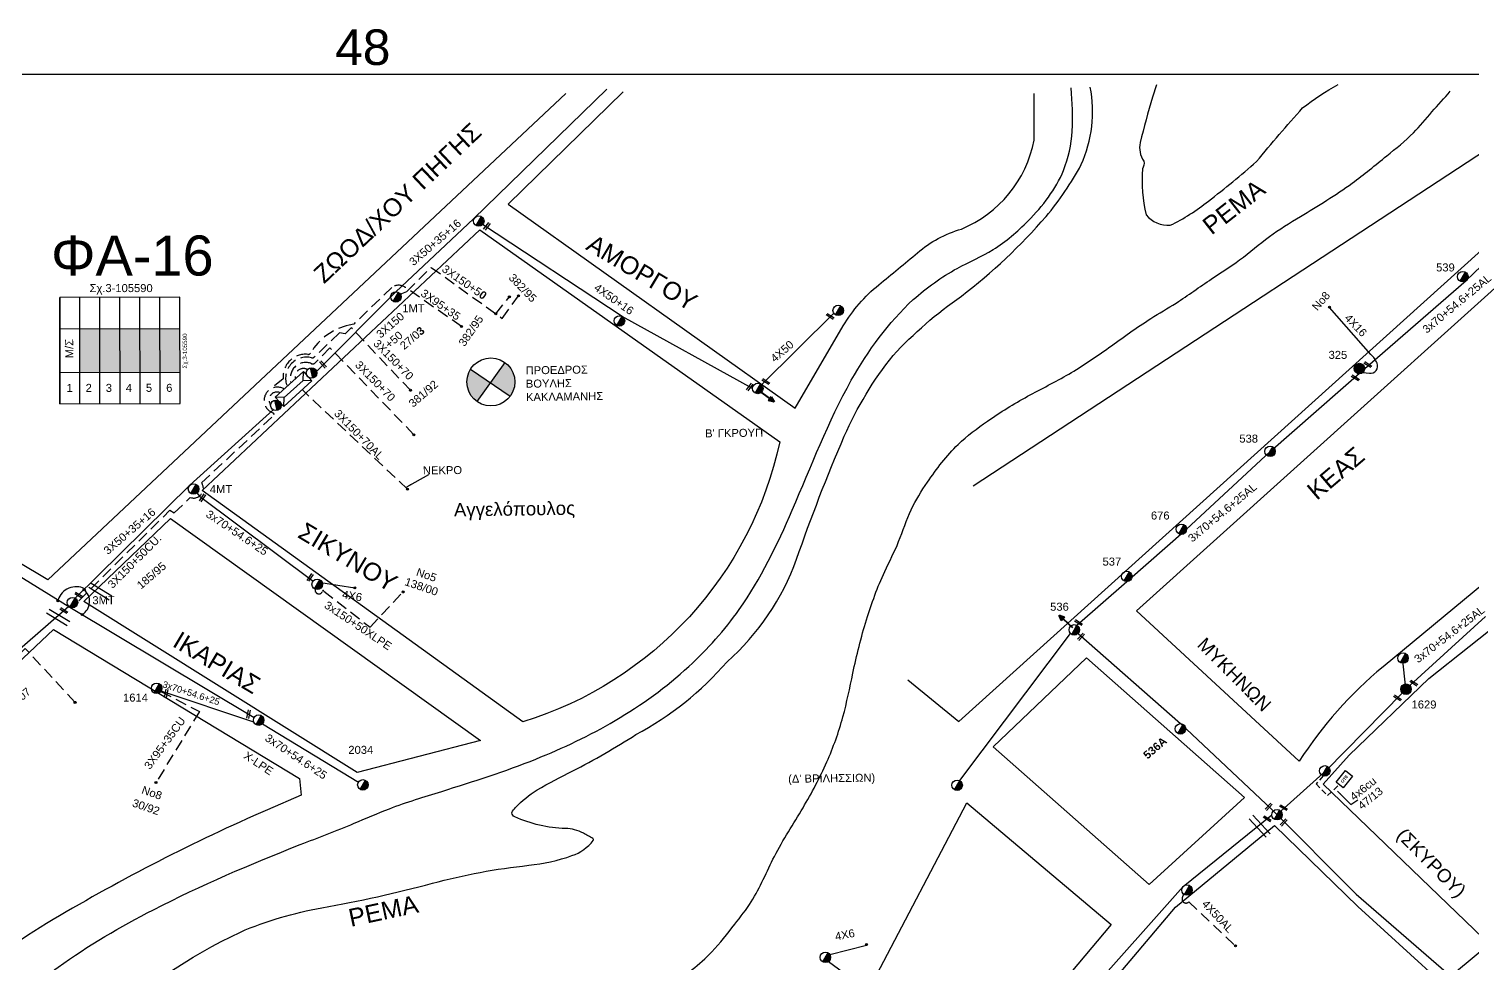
# Model space of a CAD drawing. Header units: millimetres. Extents: x -2449 to 9266, y 48 to 3905.
# Drawn here: x 7436.9 to 7761.5, y 3687.5 to 3897.6 of the extents above; entities that cross this region are included whole.
import ezdxf
from ezdxf.enums import TextEntityAlignment as Align

# ---------------------------------------------------------------- set-up
doc = ezdxf.new("R2010")
doc.units = ezdxf.units.MM
doc.linetypes.add('DASHED', pattern=[19.05, 12.7, -6.35])
for name, color, linetype in [('Pillar OTE', 7, 'Continuous'), ('Άγνωστα', 7, 'Continuous'), ('Ασφαλειοκιβώτια Χ.Τ 6 αναχωρήσεων', 7, 'Continuous'), ('Ασφαλειοκιβώτια Χ.Τ 9 αναχωρήσεων', 7, 'Continuous'), ('Εναέρια παροχή ΧΤ 4x16', 7, 'SYN_LINE'), ('Επίτονοι', 7, 'Continuous'), ('Επιγραφές - Σχήματα', 7, 'Continuous'), ('Καλώδια ΧΤ   3x150+50CU', 7, 'DASHED'), ('Καλώδια ΧΤ   3x150+70 XLPE', 7, 'DASHED'), ('Καλώδια ΧΤ   3x150+70AL', 7, 'DASHED'), ('Μηχανική τομή', 7, 'Continuous'), ('Στύλος Ξύλινος', 7, 'Continuous'), ('Στύλος Ξύλινος @ 1', 7, 'Continuous'), ('Στύλος ΦΜ', 7, 'Continuous'), ('Στύλος ΦΜ @ 1', 7, 'Continuous'), ('Συνδέσεις', 7, 'Continuous'), ('Συνεστραμμένα ΧΤ   3x70+54.6+25 AL', 7, 'SYN_LINE'), ('Τομή', 7, 'Continuous'), ('Υποσταθμός εναέριος 2 στύλων', 7, 'Continuous'), ('Υποσταθμός πόλεως', 7, 'Continuous'), ('Υπόβαθρο ΔΕΗ', 7, 'Continuous'), ('Υπόγεια Καλώδια Δικτύου ΧΤ   .075', 7, 'DASHED'), ('Υπόγεια καλώδια Παροχών ΧΤ   4x50AL', 7, 'DASHED'), ('Υπόγεια καλώδια Παροχών ΧΤ   4x6', 7, 'DASHED')]:
    doc.layers.add(name, color=color, linetype=linetype)
doc.styles.add('arial', font='arial.ttf')
doc.styles.get("Standard").update_dxf_attribs({"font": 'arial.ttf'})
doc.linetypes.add('SYN_LINE', pattern='A,0.5,-0.0001,["/\\/\\/\\/",Standard,S=0.1,R=0,X=0,Y=-0.05],-0.25', length=0.7501)
doc.dimstyles.new('ISO-25', dxfattribs={"dimtxt": 2.5, "dimasz": 2.5, "dimexe": 1.25, "dimexo": 0.625, "dimtad": 1, "dimtxsty": 'Standard', "dimcen": 2.5, "dimadec": 0, "dimazin": 0, "dimtfac": 1, "dimtmove": 0, "dimatfit": 3, "dimfxl": 0, "dimarcsym": 0})

# ---------------------------------------------------------------- blocks, each defined once
blk = doc.blocks.new('ΥΠΑΡΧΩΝ ΤΣΙΜΕΝΤΕΝΙΟΣ ΣΤΥΛΟΣ')
at = {"layer": 'Στύλος ΦΜ'}
blk.add_hatch(color=7, dxfattribs=at).paths.add_polyline_path([(-1.29, -2.28, 0.574793), (2.62, 0, 0.268822), (1.3, 2.27)])
at = {"layer": 'Στύλος ΦΜ', "color": 7}
blk.add_line((-1.29, -2.28), (1.3, 2.27), dxfattribs=at)
blk.add_circle((0, 0), 2.62, dxfattribs=at)
at = {"layer": 'Στύλος ΦΜ', "flags": 4}
for tag, p in [('ΑΡΙΘΜΟΣ', (-4.68, 8.05)), ('ΤΥΠΟΣ', (-4.91, 3.03))]:
    blk.add_attdef(tag, p, '', height=4, dxfattribs=at)
blk = doc.blocks.new('ΥΠΑΡΧΩΝ ΞΥΛΙΝΟΣ ΣΤΥΛΟΣ')
at = {"layer": 'Στύλος Ξύλινος'}
h = blk.add_hatch(color=7, dxfattribs=at)
h.paths.add_polyline_path([(-2.62, 0, 0.270008), (-1.29, -2.28), (1.3, 2.27, 0.576266)])
h.paths.add_polyline_path([(-1.29, -2.28, 0.574793), (2.62, 0, 0.268822), (1.3, 2.27)])
at = {"layer": 'Στύλος Ξύλινος', "color": 7}
blk.add_line((-1.29, -2.28), (1.3, 2.27), dxfattribs=at)
blk.add_circle((0, 0), 2.62, dxfattribs=at)
at = {"layer": 'Στύλος Ξύλινος', "flags": 4}
for tag, p in [('ΑΡΙΘΜΟΣ', (-4.91, 8.6)), ('ΤΥΠΟΣ', (-4.85, 3.39))]:
    blk.add_attdef(tag, p, '', height=4, dxfattribs=at)
blk = doc.blocks.new('ΥΠΟΣΤΑΘΜΟΣ ΕΝΑΕΡΙΟΣ ΕΠΙ 2 ΣΤΥΛΩΝ')
at = {"layer": 'Υποσταθμός εναέριος 2 στύλων', "linetype": 'Continuous'}
for points in [[(-11.97, -2.11, 0.574793), (-8.45, -0.07, 0.268822), (-9.64, 1.98)], [(9.68, -2.15, 0.574793), (13.19, -0.1, 0.268822), (12.01, 1.95)]]:
    blk.add_hatch(color=256, dxfattribs=at).paths.add_polyline_path(points)
for p, q in [((-11.97, -2.11), (-9.64, 1.98)), ((9.68, -2.15), (12.01, 1.95))]:
    blk.add_line(p, q, dxfattribs=at)
for centre in [(-10.81, -0.07), (10.84, -0.1)]:
    blk.add_circle(centre, 2.36, dxfattribs=at)
at = {"layer": 'Υποσταθμός πόλεως', "linetype": 'Continuous', "ltscale": 40}
blk.add_lwpolyline([(-8.57, 2.82), (8.57, 2.82), (8.57, -2.82), (-8.57, -2.82)], close=True, dxfattribs=at)
for points in [[(-5.75, 0), (-8.57, 2.82)], [(-8.57, -2.82), (-5.75, 0)], [(-5.75, 0), (5.75, 0)], [(5.75, 0), (8.57, 2.82)], [(8.57, -2.82), (5.75, 0)]]:
    blk.add_lwpolyline(points, dxfattribs=at)
at = {"layer": 'Υποσταθμός εναέριος 2 στύλων', "ltscale": 40, "flags": 1}
for tag, p in [('ΜΕΤΑΣΧΗΜΑΤΙΣΜΟΣ', (14.09, 2.51)), ('ΙΣΧΥΣ', (14.07, -0.28)), ('ΑΡΙΘΜΟΣ', (14.19, -3))]:
    blk.add_attdef(tag, p, '', height=1.8, dxfattribs=at)
blk = doc.blocks.new('ΑΣΦΑΛΕΙΟΚΙΒΩΤΙΟ ΥΠΟΣΤΑΘΜΟΥ 6 ΑΝΑΧΩΡΗΣΕΩΝ')
at = {"layer": 'Ασφαλειοκιβώτια Χ.Τ 6 αναχωρήσεων', "ltscale": 40}
for p, q in [((-23.91, 27), (23.91, 27)), ((-9.83, 27), (-9.83, -27)), ((9.83, 27), (9.83, -27)), ((-23.91, 18), (23.91, 18)), ((-23.91, 9), (23.91, 9)), ((-23.91, 0), (23.91, 0)), ((-23.91, -9), (23.91, -9)), ((-23.91, -18), (23.91, -18))]:
    blk.add_line(p, q, dxfattribs=at)
at = {"layer": 'Ασφαλειοκιβώτια Χ.Τ 6 αναχωρήσεων'}
blk.add_lwpolyline([(-23.91, -27), (23.91, -27), (23.91, 27), (-23.91, 27)], close=True, dxfattribs=at)
for s, p in [('1', (-18.59, 24.04)), ('2', (-18.59, 15.47)), ('3', (-18.59, 6.4)), ('4', (-18.59, -2.63)), ('5', (-18.59, -11.64)), ('6', (-18.59, -20.77))]:
    blk.add_text(s, height=3.6, rotation=270, dxfattribs=at).set_placement(p)
at = {"layer": 'Ασφαλειοκιβώτια Χ.Τ 6 αναχωρήσεων', "ltscale": 40}
for tag, height, p in [('ΟΝΟΜΑ', 5, (-0.27, 31.68)), ('ΚΕΙΜΕΝΟ 1', 2, (16.95, 22.41)), ('ΚΕΙΜΕΝΟ 2', 2, (16.95, 13.71)), ('ΚΕΙΜΕΝΟ 3', 2, (16.95, 4.31)), ('ΚΕΙΜΕΝΟ 4', 2, (16.95, -4.67)), ('ΚΕΙΜΕΝΟ 5', 2, (16.95, -13.51)), ('ΚΕΙΜΕΝΟ 6', 2, (16.95, -22.43)), ('ΣΧ', 2, (-0.21, -29.21))]:
    blk.add_attdef(tag, text='', height=height, dxfattribs=at).set_placement(p, align=Align.MIDDLE_CENTER)
blk = doc.blocks.new('_ΣΥΝΔΕΣΗ')
at = {"layer": 'Συνδέσεις', "linetype": 'SYN_LINE', "ltscale": 40}
blk.add_hatch(color=256, dxfattribs=at).paths.add_polyline_path([(0.5, -0.01, 1), (-0.5, -0.01, 1)])
at = {"layer": 'Συνδέσεις'}
blk.add_circle((0, -0.01), 0.5, dxfattribs=at)
blk = doc.blocks.new('ΜΗΧΑΝΙΚΗ ΤΟΜΗ')
at = {"layer": 'Μηχανική τομή', "ltscale": 40}
for p, q in [((-1.89, 0.78), (1.89, 0.78)), ((1.89, 0), (-1.89, 0))]:
    blk.add_line(p, q, dxfattribs=at)
blk = doc.blocks.new('ΕΠΙΤΟΝΟΣ')
at = {"layer": 'Επίτονοι', "lineweight": 40, "ltscale": 40}
blk.add_hatch(color=256, dxfattribs=at).paths.add_polyline_path([(-1.13, 6.47), (0, 9.1), (1.13, 6.47)])
for p, q in [((-1.13, 6.47), (0, 9.1)), ((0, 9.1), (1.13, 6.47)), ((1.13, 6.47), (-1.13, 6.47)), ((-1.13, 6.47), (0, 6.47)), ((0, 6.47), (0, 0))]:
    blk.add_line(p, q, dxfattribs=at)
blk = doc.blocks.new('ΤΟΜΗ')
at = {"layer": 'Τομή', "ltscale": 40}
for p, q in [((-5.68, 0), (5.68, 0)), ((5.68, -2.33), (-5.68, -2.33))]:
    blk.add_line(p, q, dxfattribs=at)
blk = doc.blocks.new('PILLAR ΟΤΕ')
at = {"layer": 'Pillar OTE', "ltscale": 40}
blk.add_lwpolyline([(-3.31, 2.02), (3.39, 2.02), (3.39, -1.99), (-3.31, -1.99)], close=True, dxfattribs=at)
at = {"layer": 'Pillar OTE', "insert": (-1.81, 0.71), "char_height": 1.3575, "width": 109.961, "attachment_point": 1}
blk.add_mtext('{\\fArial|b1|i0|c161|p34;OTE}', dxfattribs=at)

msp = doc.modelspace()

# ---------------------------------------------------------------- hatches: boundary and pattern name
at = {"layer": 'Ασφαλειοκιβώτια Χ.Τ 9 αναχωρήσεων', "ltscale": 40}
for color, points in [(2, [(7448.37, 3830.16), (7448.38, 3820.33), (7452.88, 3820.34), (7452.87, 3830.17)]), (85, [(7452.87, 3830.17), (7452.88, 3820.34), (7457.38, 3820.34), (7457.37, 3830.17)]), (1, [(7457.37, 3830.17), (7457.38, 3820.34), (7461.88, 3820.35), (7461.87, 3830.17)]), (151, [(7461.87, 3830.17), (7461.88, 3820.35), (7466.38, 3820.35), (7466.37, 3830.18)]), (6, [(7466.37, 3830.18), (7466.38, 3820.35), (7470.88, 3820.36), (7470.87, 3830.18)])]:
    msp.add_hatch(color=color, dxfattribs=at).paths.add_polyline_path(points)
at = {"layer": 'Επιγραφές - Σχήματα'}
h = msp.add_hatch(color=1, dxfattribs=at)
h.paths.add_polyline_path([(7543.99, 3822.55), (7540.75, 3818), (7545.17, 3815.01, 0.158648), (7546.2, 3818.19, 0.239646)])
h.paths.add_polyline_path([(7540.75, 3818), (7536.23, 3821.05, 0.140748), (7535.41, 3818.19, 0.245453), (7537.72, 3813.76)])

# ---------------------------------------------------------------- linework, layer by layer
at = {"layer": 'Άγνωστα', "color": 2, "linetype": 'SYN_LINE', "ltscale": 20}
msp.add_lwpolyline([(7566.87, 3884.04), (7536.91, 3854.86), (7519.44, 3838.48), (7501.61, 3820.52)], dxfattribs=at)
at = {"layer": 'Άγνωστα', "color": 2, "linetype": 'Continuous', "ltscale": 20}
for points in [[(7599.67, 3816.73), (7570.32, 3832.93), (7538.96, 3853.59)], [(7617.94, 3833.65), (7601.69, 3817.56)]]:
    msp.add_lwpolyline(points, dxfattribs=at)
at = {"layer": 'Άγνωστα', "color": 30, "linetype": 'DASHED', "ltscale": 0.2}
msp.add_lwpolyline([(7541.92, 3833.53), (7544.97, 3837.31)], dxfattribs=at)
at = {"layer": 'Άγνωστα', "color": 2, "linetype": 'DASHED', "ltscale": 0.2}
msp.add_lwpolyline([(7499.59, 3820.98, 0.649413), (7496.83, 3818.87, 0.649413)], format="xyb", dxfattribs=at)
at = {"layer": 'Άγνωστα', "color": 85, "linetype": 'DASHED', "ltscale": 0.2}
for points in [[(7491.29, 3813.04, -0.786047), (7493.42, 3815.76)], [(7501.34, 3771.68, 1.051434), (7502.94, 3771.14, -0.793369), (7503.25, 3771.14), (7513.64, 3763.04), (7521.07, 3770.96)]]:
    msp.add_lwpolyline(points, format="xyb", dxfattribs=at)
at = {"layer": 'Άγνωστα', "color": 85, "linetype": 'Continuous', "ltscale": 20}
msp.add_lwpolyline([(7447.28, 3769.59), (7473.1, 3794.96), (7491.86, 3811.93)], dxfattribs=at)
at = {"layer": 'Άγνωστα', "color": 85, "linetype": 'DASHED', "ltscale": 0.2}
msp.add_lwpolyline([(7501.21, 3770.82), (7501.21, 3770.82)], close=True, dxfattribs=at)
at = {"layer": 'Άγνωστα', "color": 202, "linetype": 'Continuous', "ltscale": 20}
msp.add_lwpolyline([(7445.88, 3767.72), (7417.88, 3743.38), (7405.97, 3732.22), (7388.35, 3714.15)], dxfattribs=at)
at = {"layer": 'Άγνωστα', "color": 202, "linetype": 'DASHED', "ltscale": 0.2}
msp.add_lwpolyline([(7447.27, 3746.13), (7436.08, 3758.24), (7423.08, 3745.56, -0.451715), (7419.74, 3745, -8.547776)], format="xyb", dxfattribs=at)
at = {"layer": 'Άγνωστα', "color": 85, "linetype": 'DASHED', "ltscale": 0.2}
msp.add_lwpolyline([(7466.6, 3748.6), (7475.25, 3744.05), (7465.48, 3728.08)], dxfattribs=at)
at = {"layer": 'Άγνωστα', "color": 85, "linetype": 'SYN_LINE', "ltscale": 20}
msp.add_lwpolyline([(7489.45, 3741.33), (7511.01, 3728.18)], dxfattribs=at)
at = {"layer": 'Άγνωστα', "color": 27, "linetype": 'SYN_LINE', "ltscale": 20}
msp.add_lwpolyline([(7655.26, 3661.04), (7638.13, 3672.1), (7616.72, 3687.81)], dxfattribs=at)
at = {"layer": 'Εναέρια παροχή ΧΤ 4x16', "color": 85, "ltscale": 40}
msp.add_lwpolyline([(7736.97, 3820.33), (7738.42, 3820.16, 0.568659), (7740.16, 3822.42, 0.124964), (7738.75, 3824.36), (7729.45, 3834.94)], format="xyb", dxfattribs=at)
at = {"layer": 'Επιγραφές - Σχήματα', "color": 7, "linetype": 'SYN_LINE', "ltscale": 10}
msp.add_line((7502.53, 3773.08), (7510.22, 3771.87), dxfattribs=at)
at = {"layer": 'Επιγραφές - Σχήματα'}
msp.add_lwpolyline([(7022.92, 3887.4), (9025.82, 3887.4), (9025.82, 2893.51), (7022.92, 2893.51)], close=True, dxfattribs=at)
at = {"layer": 'Επιγραφές - Σχήματα', "color": 1}
for points in [[(7536.23, 3821.05), (7545.17, 3815.01)], [(7537.72, 3813.76), (7543.99, 3822.55)]]:
    msp.add_lwpolyline(points, dxfattribs=at)
at = {"layer": 'Επιγραφές - Σχήματα', "color": 85, "linetype": 'SYN_LINE', "ltscale": 20}
msp.add_lwpolyline([(7474.71, 3793.25), (7475.27, 3792.52), (7500.81, 3773.39)], dxfattribs=at)
at = {"layer": 'Επιγραφές - Σχήματα', "ltscale": 40}
msp.add_lwpolyline([(7734.23, 3723.17), (7735.79, 3724.18)], dxfattribs=at)
at = {"layer": 'Επιγραφές - Σχήματα', "color": 1}
msp.add_circle((7540.81, 3818.19), 5.4, dxfattribs=at)
at = {"layer": 'Επιγραφές - Σχήματα', "color": 7, "linetype": 'Continuous', "ltscale": 0.15}
for centre, radius, start, end in [((7447.53, 3767.88), 4.25, 63.6756, 162.3131), ((7447.11, 3768.83), 3.45, 301.1244, 49.9307)]:
    msp.add_arc(centre, radius, start, end, dxfattribs=at)
at = {"layer": 'Καλώδια ΧΤ   3x150+50CU', "color": 1, "ltscale": 0.2}
msp.add_lwpolyline([(7448.14, 3768.99), (7468.62, 3789.33), (7469.59, 3788.75), (7473.17, 3792.19), (7473.51, 3792.12, 0.675048), (7475.75, 3795.51), (7492.18, 3810.86), (7491.83, 3811.23, -1.118552), (7494.33, 3816.59, -1.118552)], format="xyb", dxfattribs=at)
at = {"layer": 'Καλώδια ΧΤ   3x150+70AL', "color": 6, "ltscale": 0.2}
msp.add_lwpolyline([(7522.04, 3794.1), (7498.51, 3816.31)], dxfattribs=at)
at = {"layer": 'Συνεστραμμένα ΧΤ   3x70+54.6+25 AL', "color": 85, "ltscale": 20}
for p, q in [((7760.19, 3840.99), (7773.65, 3853.89)), ((7737.37, 3821.21), (7760.19, 3840.99)), ((7716.09, 3802.58), (7737.37, 3821.21)), ((7697.31, 3785.06), (7716.09, 3802.58)), ((7683.85, 3773.29), (7697.31, 3785.06)), ((7756.64, 3684.57), (7782.75, 3706.25))]:
    msp.add_line(p, q, dxfattribs=at)
at = {"layer": 'Συνεστραμμένα ΧΤ   3x70+54.6+25 AL', "color": 85, "ltscale": 15}
msp.add_line((7672.62, 3763.46), (7683.85, 3773.29), dxfattribs=at)
at = {"layer": 'Συνεστραμμένα ΧΤ   3x70+54.6+25 AL', "color": 173, "ltscale": 20}
msp.add_line((7747.48, 3749.93), (7764.5, 3765.45), dxfattribs=at)
at = {"layer": 'Συνεστραμμένα ΧΤ   3x70+54.6+25 AL', "ltscale": 20}
msp.add_line((7646.27, 3728.52), (7671.18, 3761.63), dxfattribs=at)
at = {"layer": 'Συνεστραμμένα ΧΤ   3x70+54.6+25 AL', "color": 30, "ltscale": 20}
for p, q in [((7672.9, 3761.63), (7695.92, 3741.34)), ((7728.68, 3730.81), (7745.83, 3748.25)), ((7695.92, 3741.34), (7716.46, 3722.03)), ((7716.46, 3722.03), (7735.45, 3702.98)), ((7735.45, 3702.98), (7756.83, 3684.44))]:
    msp.add_line(p, q, dxfattribs=at)
at = {"layer": 'Συνεστραμμένα ΧΤ   3x70+54.6+25 AL', "color": 30, "ltscale": 10}
msp.add_line((7718.49, 3721.67), (7728.68, 3730.84), dxfattribs=at)
at = {"layer": 'Συνεστραμμένα ΧΤ   3x70+54.6+25 AL', "color": 27, "ltscale": 20}
for p, q in [((7696.51, 3704.7), (7716.46, 3720.86)), ((7667.59, 3672.26), (7696.51, 3704.7))]:
    msp.add_line(p, q, dxfattribs=at)
at = {"layer": 'Συνεστραμμένα ΧΤ   3x70+54.6+25 AL', "color": 85, "linetype": 'SYN_LINE', "ltscale": 20}
for points in [[(7406.9, 3791.77), (7446.08, 3767.57), (7487.58, 3742.75)], [(7487.52, 3741.66), (7466.45, 3748.74)]]:
    msp.add_lwpolyline(points, dxfattribs=at)
at = {"layer": 'Συνεστραμμένα ΧΤ   3x70+54.6+25 AL', "ltscale": 7}
msp.add_lwpolyline([(7746.54, 3749.94), (7745.91, 3755.56)], dxfattribs=at)
at = {"layer": 'Υπόβαθρο ΔΕΗ'}
for points in [[(7441.14, 3773.71), (7557.7, 3883.03)], [(7634.63, 3751.22), (7646.06, 3741.84), (7804.87, 3885.03)], [(7649.32, 3794.83), (7784.34, 3883.29)], [(7441.14, 3773.71), (7362.93, 3820.43), (7350.58, 3872.6)], [(7728.05, 3727.73), (7733.86, 3734.27), (7751.79, 3751.5), (7779, 3773.06), (7804.19, 3793.79), (7815.87, 3803.4), (7830.65, 3785.19), (7848.38, 3766.05), (7800.12, 3724.42), (7764.02, 3693.08), (7728.05, 3727.73)], [(7449.24, 3768.83), (7468.75, 3787.49), (7538.46, 3737.58), (7510.7, 3730.35), (7449.24, 3768.83)], [(7653.78, 3736.11), (7674.77, 3756.14), (7710.36, 3724.71), (7688.91, 3705.19), (7653.78, 3736.11)], [(7626.8, 3683.32), (7647.88, 3723.52), (7680.37, 3696.14), (7653.51, 3664.27), (7626.8, 3683.32)], [(7753.59, 3684.05), (7722.67, 3652.2), (7717.3, 3647.19), (7699.96, 3627.65), (7684.09, 3609.75), (7677.12, 3600.01), (7635.41, 3630.77), (7644.99, 3642.33), (7665.9, 3665.83), (7688.29, 3692.38), (7694.78, 3700.07), (7717.11, 3718.47), (7735.8, 3700.24), (7753.59, 3684.05)]]:
    msp.add_lwpolyline(points, dxfattribs=at)
at = {"layer": 'Υπόβαθρο ΔΕΗ', "linetype": 'Continuous'}
msp.add_lwpolyline([(7452.52, 3673.36, -0.067867), (7484.46, 3694.48, -0.056991), (7502.78, 3699.93, 0.021449), (7527.66, 3705.45, -0.038567), (7549.32, 3709.48, 0.056681), (7559.05, 3711.66, 0.143141), (7563.84, 3715.07, 0.455051), (7563.76, 3715.51, 0.011107), (7561.61, 3716.71, 0.116311), (7557.58, 3717.76, -0.102193), (7546.19, 3720.4, -0.245398), (7545.49, 3721.3, -0.095251), (7546.35, 3722.47, -0.063624), (7551.22, 3726.44, -0.013613), (7559.22, 3730.73, 0.026047), (7573.42, 3738.88, 0.091509), (7593.95, 3755.26, 0.126169), (7609.56, 3778.31, -0.017418), (7620.3, 3805.99, -0.065072), (7631.28, 3824.14, -0.052525), (7646.65, 3837.51, 0.051599), (7665.7, 3855.42, 0.050511), (7673.6, 3867.07, 0.154936), (7675.61, 3884.52, -3.911476)], format="xyb", dxfattribs=at)
at = {"layer": 'Υπόβαθρο ΔΕΗ'}
for points in [[(7570.57, 3883.46), (7544.72, 3858.18), (7609.29, 3812.29), (7620.08, 3830.8, -0.092328), (7628.05, 3840.03, 0.008762), (7636.77, 3847.26, -0.108448), (7646.65, 3852.58, 0.250378), (7663.02, 3872.55), (7663.02, 3872.55), (7663.02, 3883.06)], [(7690.5, 3885.03), (7689.64, 3882.21, 0.014165), (7686.87, 3872.03, 0.219074), (7687.7, 3867.84, -0.158151), (7687.38, 3866.12, 0.077482), (7688.21, 3855.75, 0.233965), (7693.61, 3853.42, 0.056869), (7702.21, 3858.86, 0.015708), (7713.04, 3867.77, -0.010527), (7723.4, 3879.81, -0.035139), (7731.4, 3885.11, -2.559596)], [(7686.07, 3766.7), (7810.3, 3878.55), (7818.08, 3872.28), (7817.02, 3869.45, 0.152152), (7813.82, 3813.98), (7741.48, 3754.13, 0.077463), (7722.65, 3732.88), (7686.07, 3766.7)], [(7475.88, 3793.81), (7538.31, 3852.39), (7605.78, 3804.75, -0.271533), (7548.02, 3741.74), (7475.88, 3793.81)], [(7389.21, 3712.32), (7442.41, 3762.55), (7497.73, 3729.04), (7498.14, 3725.28), (7490.55, 3721.97, 0.031037), (7442.35, 3697.28, 0.084722), (7401.11, 3662.22), (7389.21, 3712.32)]]:
    msp.add_lwpolyline(points, format="xyb", dxfattribs=at)
for points in [[(7404.27, 3648.93), (7421.72, 3667.81), (7431.76, 3677.07), (7443.51, 3686.58), (7464.92, 3699.49), (7497.95, 3714.14), (7510.04, 3718.93), (7517.99, 3722.21), (7529.76, 3726.12), (7550.93, 3733.38), (7568.75, 3742.03), (7585.35, 3754.22), (7596.66, 3767.02), (7608.61, 3789.37), (7621.89, 3818.57), (7635.83, 3836.7), (7645.72, 3843.74), (7653.79, 3847.98), (7661.65, 3854.43), (7669.62, 3865.78), (7671.58, 3874.62), (7671.36, 3884.31)], [(7412.11, 3606.42), (7416.53, 3607.05), (7431.36, 3612.33), (7440.3, 3616.21), (7450.9, 3622.78), (7462.77, 3629.69), (7476.11, 3636.87), (7485.9, 3642.79), (7491.76, 3648.31), (7500.22, 3654.85), (7509.4, 3662.32), (7516.92, 3666.89), (7523.83, 3669.71), (7534.16, 3670.44), (7543.19, 3668.89), (7555.72, 3669.06), (7566.31, 3671.61), (7575.08, 3676.69), (7581.47, 3682.2), (7590.5, 3690.02), (7595.66, 3696.23), (7599.38, 3701.29), (7604.59, 3711.48), (7611.02, 3722.43), (7616.38, 3732.73), (7620, 3742.87), (7622.23, 3752.66), (7625.31, 3764.72), (7629.4, 3775.55), (7632.53, 3782.28), (7635.35, 3789.46), (7639.01, 3795.63), (7645.92, 3804.13), (7652.51, 3809.39), (7661.54, 3814.97), (7670.8, 3819.96), (7679.81, 3825.91), (7689.25, 3832.45), (7694.94, 3835.94), (7702.93, 3841.38), (7709.22, 3845.63), (7715.92, 3850.88), (7722.91, 3855.43), (7734.55, 3862.9), (7742.31, 3869.04), (7748.33, 3874.23), (7752.5, 3878.93), (7756.62, 3883.58)]]:
    msp.add_spline(points, degree=3, dxfattribs=at)
at = {"layer": 'Υπόγεια Καλώδια Δικτύου ΧΤ   .075', "color": 30, "linetype": 'DASHED', "ltscale": 0.2}
msp.add_lwpolyline([(7520.43, 3837.95), (7521.89, 3838.57), (7527.41, 3843.96), (7543.35, 3832.5), (7547, 3837.58)], dxfattribs=at)
at = {"layer": 'Υπόγεια Καλώδια Δικτύου ΧΤ   .075', "color": 1, "linetype": 'DASHED', "ltscale": 0.2}
msp.add_lwpolyline([(7534.17, 3830.69), (7521.57, 3839.47, 0.314197), (7518.54, 3839.47), (7509.99, 3831.22), (7508.97, 3830.99, 0.20597), (7500.23, 3824.68, -0.291174), (7499.64, 3824.39, 0.47062), (7494.09, 3818.92), (7491.38, 3816.68)], format="xyb", dxfattribs=at)
at = {"layer": 'Υπόγεια Καλώδια Δικτύου ΧΤ   .075', "color": 6, "linetype": 'DASHED', "ltscale": 0.2}
msp.add_lwpolyline([(7522.76, 3816.31), (7509.41, 3830.39), (7508.07, 3828.99), (7506.75, 3829.23), (7501.1, 3823.79, -0.258162), (7500.5, 3823.63, 0.617709), (7495.01, 3817.21, 0.617709)], format="xyb", dxfattribs=at)
at = {"layer": 'Υπόγεια Καλώδια Δικτύου ΧΤ   .075', "color": 133, "linetype": 'DASHED', "ltscale": 0.2}
msp.add_lwpolyline([(7523.5, 3806.33), (7504.62, 3825.89), (7501.27, 3822.46, -0.307895), (7500.5, 3822.3, 0.645673), (7495.86, 3817.99, 0.645673)], format="xyb", dxfattribs=at)
at = {"layer": 'Υπόγεια καλώδια Παροχών ΧΤ   4x50AL', "color": 27, "linetype": 'DASHED', "ltscale": 0.2}
msp.add_lwpolyline([(7696.64, 3703.01), (7696.33, 3702.17, 0.808299), (7697.77, 3701.25), (7708.25, 3691.4)], format="xyb", dxfattribs=at)
at = {"layer": 'Υπόγεια καλώδια Παροχών ΧΤ   4x6', "color": 30, "linetype": 'DASHED', "ltscale": 0.1}
msp.add_lwpolyline([(7728.03, 3729.57), (7726.41, 3727.79), (7729.01, 3725.16), (7731.51, 3727.53)], dxfattribs=at)
at = {"layer": 'Υπόγεια καλώδια Παροχών ΧΤ   4x6', "color": 27, "linetype": 'SYN_LINE', "ltscale": 10}
msp.add_lwpolyline([(7617.05, 3689.42), (7625.32, 3691.53)], dxfattribs=at)

# ---------------------------------------------------------------- block references
at = {"layer": 'Pillar OTE', "xscale": 0.5, "yscale": 0.5, "zscale": 0.5, "rotation": 50.69468835956849}
msp.add_blockref('PILLAR ΟΤΕ', (7732.77, 3728.84), dxfattribs=at)
at = {"layer": 'Ασφαλειοκιβώτια Χ.Τ 6 αναχωρήσεων'}
ref = msp.add_blockref('ΑΣΦΑΛΕΙΟΚΙΒΩΤΙΟ ΥΠΟΣΤΑΘΜΟΥ 6 ΑΝΑΧΩΡΗΣΕΩΝ', (7457.38, 3825.26), dxfattribs=dict(at, xscale=0.4999999999999998, yscale=0.4999999999999998, zscale=0.4999999999999998, rotation=90.05772895887218))
ref.add_attrib('ΣΧ', 'Σχ.3-105590', dxfattribs={"ltscale": 40, "height": 1, "rotation": 90.0577}).set_placement((7471.98, 3825.16), align=Align.MIDDLE_CENTER)
at = {"layer": 'Επίτονοι'}
for p, xscale, yscale, zscale, rotation in [((7601.27, 3816.22), 0.4499999999997939, 0.4499999999997939, 0.4499999999997939, 232.784094737625), ((7671.67, 3762.98), 0.4499999999998516, 0.4499999999998516, 0.4499999999998516, 47.38407306211875)]:
    msp.add_blockref('ΕΠΙΤΟΝΟΣ', p, dxfattribs=dict(at, xscale=xscale, yscale=yscale, zscale=zscale, rotation=rotation))
at = {"layer": 'Μηχανική τομή'}
for p, xscale, yscale, zscale, rotation in [((7540.08, 3853.07), 0.4999999999999419, 0.4999999999999419, 0.4999999999999419, 51.85703374932493), ((7617.03, 3832.77), 0.499999999999906, 0.499999999999906, 0.499999999999906, 327.5685512558246), ((7503.22, 3822.26), 0.4999999999998991, 0.4999999999998991, 0.4999999999998991, 131.8473594351814), ((7737.97, 3821.94), 0.499999999999906, 0.499999999999906, 0.499999999999906, 327.5685512558246), ((7599.17, 3816.94), 0.4999999999999419, 0.4999999999999419, 0.4999999999999419, 51.85703374932493), ((7602.57, 3818.1), 0.499999999999906, 0.499999999999906, 0.499999999999906, 327.5685512558246), ((7735.15, 3818.92), 0.499999999999906, 0.499999999999906, 0.499999999999906, 327.5685512558246), ((7475.8, 3792.22), 0.4999999999999676, 0.4999999999999676, 0.4999999999999676, 235.2419859428558), ((7452.66, 3770.53), 1.432425001675035, 1.432425001675035, 1.432425001675035, 328.3434609429629), ((7500.01, 3774.35), 0.4999999999999676, 0.4999999999999676, 0.4999999999999676, 235.2419859428558), ((7448, 3770.08), 0.4999999999999618, 0.4999999999999618, 0.4999999999999618, 328.3434609429629), ((7443.19, 3764.75), 1.432425001675035, 1.432425001675035, 1.432425001675035, 328.3434609429629), ((7444.66, 3766.6), 0.4999999999999616, 0.4999999999999616, 0.4999999999999616, 328.3434609429629), ((7672.91, 3763.92), 0.499999999999906, 0.499999999999906, 0.499999999999906, 327.5685512558246), ((7673.67, 3760.74), 0.4999999999999292, 0.4999999999999292, 0.4999999999999292, 47.55889689913059), ((7748.31, 3750.3), 0.499999999999906, 0.499999999999906, 0.499999999999906, 327.5685512558246), ((7467.6, 3748.18), 0.4999999999999853, 0.4999999999999853, 0.4999999999999853, 259.2008404794806), ((7744.65, 3746.97), 0.499999999999906, 0.499999999999906, 0.499999999999906, 327.5685512558246), ((7486.12, 3743.5), 0.4999999999999853, 0.4999999999999853, 0.4999999999999853, 259.2008404794806), ((7715.34, 3719.78), 0.499999999999906, 0.499999999999906, 0.499999999999906, 327.5685512558246), ((7715.92, 3722.51), 0.4999999999999292, 0.4999999999999292, 0.4999999999999292, 47.55889689913059), ((7719.02, 3722.28), 0.499999999999906, 0.499999999999906, 0.499999999999906, 327.5685512558246), ((7719.3, 3719.01), 0.4999999999999292, 0.4999999999999292, 0.4999999999999292, 47.55889689913059)]:
    msp.add_blockref('ΜΗΧΑΝΙΚΗ ΤΟΜΗ', p, dxfattribs=dict(at, xscale=xscale, yscale=yscale, zscale=zscale, rotation=rotation))
at = {"layer": 'Στύλος Ξύλινος @ 1', "ltscale": 40}
ref = msp.add_blockref('ΥΠΑΡΧΩΝ ΞΥΛΙΝΟΣ ΣΤΥΛΟΣ', (7736.19, 3821.21), dxfattribs=dict(at, xscale=0.4499999999998181, yscale=0.4499999999998181, zscale=0.4499999999998181))
ref.add_attrib('ΤΥΠΟΣ', '325', (7729.24, 3823.38), dxfattribs={"layer": 'Στύλος Ξύλινος', "height": 1.8, "flags": 4})
ref = msp.add_blockref('ΥΠΑΡΧΩΝ ΞΥΛΙΝΟΣ ΣΤΥΛΟΣ', (7746.66, 3749.09), dxfattribs=dict(at, xscale=0.4499999999998181, yscale=0.4499999999998181, zscale=0.4499999999998181))
ref.add_attrib('ΤΥΠΟΣ', '1629', (7747.91, 3744.75), dxfattribs={"layer": 'Στύλος Ξύλινος', "height": 1.8, "flags": 4})
at = {"layer": 'Στύλος ΦΜ @ 1', "ltscale": 40, "xscale": 0.4499999999998181, "yscale": 0.4499999999998181, "zscale": 0.4499999999998181}
for p in [(7538.09, 3854.38), (7618.94, 3834.28), (7569.74, 3831.91), (7600.85, 3816.73), (7501.75, 3772.68), (7745.98, 3756.09), (7488.59, 3742.14), (7695.92, 3740.17), (7728.39, 3730.72), (7645.69, 3727.49), (7717.64, 3720.86), (7697.39, 3703.91), (7616.06, 3688.78)]:
    msp.add_blockref('ΥΠΑΡΧΩΝ ΤΣΙΜΕΝΤΕΝΙΟΣ ΣΤΥΛΟΣ', p, dxfattribs=at)
at = {"layer": 'Στύλος ΦΜ @ 1', "ltscale": 40}
ref = msp.add_blockref('ΥΠΑΡΧΩΝ ΤΣΙΜΕΝΤΕΝΙΟΣ ΣΤΥΛΟΣ', (7759.42, 3841.88), dxfattribs=dict(at, xscale=0.4499999999998181, yscale=0.4499999999998181, zscale=0.4499999999998181))
ref.add_attrib('ΤΥΠΟΣ', '539', (7753.43, 3843.05), dxfattribs={"layer": 'Στύλος ΦΜ', "height": 1.8, "flags": 4})
ref = msp.add_blockref('ΥΠΑΡΧΩΝ ΤΣΙΜΕΝΤΕΝΙΟΣ ΣΤΥΛΟΣ', (7519.44, 3837.31), dxfattribs=dict(at, xscale=0.4499999999998181, yscale=0.4499999999998181, zscale=0.4499999999998181))
ref.add_attrib('ΤΥΠΟΣ', '1ΜΤ', (7520.9, 3833.88), dxfattribs={"layer": 'Στύλος ΦΜ', "height": 1.8, "flags": 4})
ref = msp.add_blockref('ΥΠΑΡΧΩΝ ΤΣΙΜΕΝΤΕΝΙΟΣ ΣΤΥΛΟΣ', (7716.08, 3802.58), dxfattribs=dict(at, xscale=0.4499999999998181, yscale=0.4499999999998181, zscale=0.4499999999998181))
ref.add_attrib('ΤΥΠΟΣ', '538', (7709.17, 3804.55), dxfattribs={"layer": 'Στύλος ΦΜ', "height": 1.8, "flags": 4})
ref = msp.add_blockref('ΥΠΑΡΧΩΝ ΤΣΙΜΕΝΤΕΝΙΟΣ ΣΤΥΛΟΣ', (7473.93, 3794.12), dxfattribs=dict(at, xscale=0.4499999999998181, yscale=0.4499999999998181, zscale=0.4499999999998181))
ref.add_attrib('ΤΥΠΟΣ', '4ΜΤ', (7477.59, 3793.19), dxfattribs={"layer": 'Στύλος ΦΜ', "height": 1.8, "flags": 4})
ref = msp.add_blockref('ΥΠΑΡΧΩΝ ΤΣΙΜΕΝΤΕΝΙΟΣ ΣΤΥΛΟΣ', (7696.13, 3785.06), dxfattribs=dict(at, xscale=0.4499999999998181, yscale=0.4499999999998181, zscale=0.4499999999998181))
ref.add_attrib('ΤΥΠΟΣ', '676', (7689.28, 3787.25), dxfattribs={"layer": 'Στύλος ΦΜ', "height": 1.8, "flags": 4})
ref = msp.add_blockref('ΥΠΑΡΧΩΝ ΤΣΙΜΕΝΤΕΝΙΟΣ ΣΤΥΛΟΣ', (7683.85, 3774.46), dxfattribs=dict(at, xscale=0.4499999999998181, yscale=0.4499999999998181, zscale=0.4499999999998181))
ref.add_attrib('ΤΥΠΟΣ', '537', (7678.4, 3776.89), dxfattribs={"layer": 'Στύλος ΦΜ', "height": 1.8, "flags": 4})
ref = msp.add_blockref('ΥΠΑΡΧΩΝ ΤΣΙΜΕΝΤΕΝΙΟΣ ΣΤΥΛΟΣ', (7446.7, 3768.57), dxfattribs=dict(at, xscale=0.4499999999998181, yscale=0.4499999999998181, zscale=0.4499999999998181))
ref.add_attrib('ΤΥΠΟΣ', '3ΜΤ', (7451.18, 3768.2), dxfattribs={"layer": 'Στύλος ΦΜ', "height": 1.8, "flags": 4})
ref = msp.add_blockref('ΥΠΑΡΧΩΝ ΤΣΙΜΕΝΤΕΝΙΟΣ ΣΤΥΛΟΣ', (7672.04, 3762.44), dxfattribs=dict(at, xscale=0.4499999999998181, yscale=0.4499999999998181, zscale=0.4499999999998181))
ref.add_attrib('ΤΥΠΟΣ', '536', (7666.61, 3766.74), dxfattribs={"layer": 'Στύλος ΦΜ', "height": 1.8, "flags": 4})
ref = msp.add_blockref('ΥΠΑΡΧΩΝ ΤΣΙΜΕΝΤΕΝΙΟΣ ΣΤΥΛΟΣ', (7465.64, 3749.29), dxfattribs=dict(at, xscale=0.4499999999998181, yscale=0.4499999999998181, zscale=0.4499999999998181))
ref.add_attrib('ΑΡΙΘΜΟΣ', '1614', (7458.07, 3746.3), dxfattribs={"layer": 'Στύλος ΦΜ', "height": 1.8, "flags": 4})
ref = msp.add_blockref('ΥΠΑΡΧΩΝ ΤΣΙΜΕΝΤΕΝΙΟΣ ΣΤΥΛΟΣ', (7512.02, 3727.57), dxfattribs=dict(at, xscale=0.4499999999998181, yscale=0.4499999999998181, zscale=0.4499999999998181))
ref.add_attrib('ΤΥΠΟΣ', '2034', (7508.75, 3734.55), dxfattribs={"layer": 'Στύλος ΦΜ', "height": 1.8, "flags": 4})
at = {"layer": 'Συνδέσεις', "xscale": 0.4500000000000455, "yscale": 0.4500000000000455, "zscale": 0.4500000000000455}
for p in [(7544.97, 3837.32), (7547, 3837.59), (7729.44, 3834.99), (7534.18, 3830.69), (7541.92, 3833.53), (7522.76, 3816.32), (7523.5, 3806.33), (7522.04, 3794.1), (7443.4, 3768.96), (7449.34, 3771.48), (7510.22, 3771.87), (7521.07, 3770.96), (7448.9, 3765.88), (7447.27, 3746.14), (7465.48, 3728.09), (7625.31, 3691.66), (7708.28, 3691.4)]:
    msp.add_blockref('_ΣΥΝΔΕΣΗ', p, dxfattribs=at)
at = {"layer": 'Τομή', "xscale": 0.4999999999999915, "yscale": 0.4999999999999915, "zscale": 0.4999999999999915, "rotation": 132.6156909858462}
msp.add_blockref('ΤΟΜΗ', (7713.3, 3717.88), dxfattribs=at)
at = {"layer": 'Υποσταθμός εναέριος 2 στύλων', "xscale": 0.4999999999999999, "yscale": 0.4999999999999999, "zscale": 0.4999999999999999, "rotation": 42.28709235129388}
msp.add_blockref('ΥΠΟΣΤΑΘΜΟΣ ΕΝΑΕΡΙΟΣ ΕΠΙ 2 ΣΤΥΛΩΝ', (7496.43, 3816.6), dxfattribs=at)

# ---------------------------------------------------------------- texts
at = {"layer": 'Άγνωστα', "linetype": 'SYN_LINE', "ltscale": 20, "char_height": 1.8, "width": 69.1904, "attachment_point": 1, "style": 'arial'}
for s, insert, rotation in [('3X50+35+16', (7522.22, 3845.56), 40.7408), ('3X150+5{\\fArial|b1|i0|c161|p34;0}', (7530.65, 3844.67), 325.1196), ('4X50+16', (7564.87, 3840.47), 324.9456), ('4X50', (7603.5, 3823.85), 40.7408), ('3X50+35+16', (7453.49, 3780.61), 40.7408), ('\\A1;4X6', (7507.56, 3771.35), 350.3832), ('3x150+50XLPE', (7504.17, 3769.04), 326.1368), ('3X95+35CU', (7462.68, 3731.95), 53.8981), ('3x70+54.6+25', (7490.83, 3739.17), 326.1368), ('{\\fArial|b1|i0|c0|p34;536A}', (7687.34, 3734.6), 40.7408), ('\\A1;X-LPE', (7486.03, 3735.18), 326.3621)]:
    msp.add_mtext(s, dxfattribs=dict(at, insert=insert, rotation=rotation))
at = {"layer": 'Εναέρια παροχή ΧΤ 4x16', "ltscale": 40, "insert": (7733.98, 3833.67), "char_height": 1.8, "width": 69.1904, "attachment_point": 1, "rotation": 313.8352, "style": 'arial'}
msp.add_mtext('\\A1;4X16', dxfattribs=at)
at = {"layer": 'Επιγραφές - Σχήματα', "width": 103.4348, "attachment_point": 1}
for s, insert, char_height in [('48', (7505.79, 3897.48), 8), ('ΦΑ-16', (7441.86, 3851.13), 9)]:
    msp.add_mtext(s, dxfattribs=dict(at, insert=insert, char_height=char_height))
at = {"layer": 'Επιγραφές - Σχήματα', "attachment_point": 1}
for s, insert, char_height, width, rotation in [('ΖΩΟΔ/ΧΟΥ ΠΗΓΗΣ', (7500.55, 3843.04), 4, 157.7424, 43.4197), ('ΡΕΜΑ', (7700.44, 3854.25), 4, 32.6573, 38.038), ('ΑΜΟΡΓΟΥ', (7564, 3851.56), 4, 157.7424, 329.1137), ('ΚΕΑΣ', (7723.97, 3794.47), 4, 157.7424, 40.4469), ('Αγγελόπουλος', (7532.48, 3790.94), 3, 157.7424, 0.822), ('ΣΙΚΥΝΟΥ', (7499.14, 3786.82), 4, 157.7424, 329.1137), ('ΙΚΑΡΙΑΣ', (7470.99, 3762.3), 4, 157.7424, 329.1137), ('ΜΥΚΗΝΩΝ', (7701.59, 3761), 3, 157.7424, 314.8821), ('(ΣΚΥΡΟΥ)', (7746.45, 3718.14), 3, 157.7424, 314.8821), ('ΡΕΜΑ', (7508.46, 3699.54), 4, 32.6573, 12.0584)]:
    msp.add_mtext(s, dxfattribs=dict(at, insert=insert, char_height=char_height, width=width, rotation=rotation))
at = {"layer": 'Επιγραφές - Σχήματα', "linetype": 'SYN_LINE', "ltscale": 20, "char_height": 1.8, "width": 69.1904, "attachment_point": 1, "style": 'arial'}
for s, insert, rotation in [('\\A1;382/95', (7545.97, 3842.74), 313.8352), ('\\A1;Nο8', (7725.34, 3835.26), 48.8661), ('\\A1;M/Σ', (7445.08, 3823.51), 90.3448), ('27/0{\\fArial|b1|i0|c161|p34;3}', (7520.15, 3826.7), 40.7408), ('381/92', (7522.13, 3813.72), 40.7408), ('ΝΕΚΡΟ', (7525.52, 3799.2), 0.5452), ('3x70+54.6+25', (7477.54, 3789.51), 326.1368), ('185/95', (7460.96, 3772.84), 40.7408), ('Nο5', (7524.45, 3776.4), 341.0212), ('138/00', (7521.86, 3774.25), 341.0212), ('247/07', (7430.51, 3744.58), 40.7408), ('Nο8', (7462.68, 3727.4), 341.0212), ('4x6cu', (7733.83, 3725.31), 38.821), ('47/13', (7735.62, 3723.3), 38.821), ('30/92', (7460.57, 3724.48), 341.0212)]:
    msp.add_mtext(s, dxfattribs=dict(at, insert=insert, rotation=rotation))
at = {"layer": 'Επιγραφές - Σχήματα', "linetype": 'Continuous', "insert": (7450.54, 3840.2), "char_height": 1.8, "width": 20.2677, "attachment_point": 1}
msp.add_mtext('Σχ.3-105590', dxfattribs=at)
at = {"layer": 'Επιγραφές - Σχήματα', "linetype": 'DASHED', "ltscale": 0.1, "insert": (7533.41, 3827.04), "char_height": 1.8, "width": 69.1904, "attachment_point": 1, "rotation": 55.6701, "style": 'arial'}
msp.add_mtext('382/95', dxfattribs=at)
at = {"layer": 'Επιγραφές - Σχήματα', "color": 1, "char_height": 1.8, "width": 157.7424, "attachment_point": 1, "rotation": 0.822}
for s, insert in [('ΠΡΟΕΔΡΟΣ\\PΒΟΥΛΗΣ\\PΚΑΚΛΑΜΑΝΗΣ', (7548.62, 3821.69)), ("Β' ΓΚΡΟΥΠ", (7588.99, 3807.52)), ("(Δ' ΒΡΙΛΗΣΣΙΩΝ)", (7607.66, 3729.84))]:
    msp.add_mtext(s, dxfattribs=dict(at, insert=insert))
at = {"layer": 'Καλώδια ΧΤ   3x150+50CU', "ltscale": 40, "insert": (7454.44, 3772.88), "char_height": 1.8, "width": 69.1904, "attachment_point": 1, "rotation": 45.1709, "style": 'arial'}
msp.add_mtext('3X150+50CU.', dxfattribs=at)
at = {"layer": 'Καλώδια ΧΤ   3x150+70 XLPE', "ltscale": 40, "char_height": 1.8, "width": 69.1904, "attachment_point": 1, "rotation": 314.463, "style": 'arial'}
for insert in [(7515.51, 3827.95), (7511.41, 3823.13)]:
    msp.add_mtext('3X150+70', dxfattribs=dict(at, insert=insert))
at = {"layer": 'Καλώδια ΧΤ   3x150+70AL', "ltscale": 40, "insert": (7506.69, 3812.2), "char_height": 1.8, "width": 69.1904, "attachment_point": 1, "rotation": 314.463, "style": 'arial'}
msp.add_mtext('3X150+70AL', dxfattribs=at)
at = {"layer": 'Συνεστραμμένα ΧΤ   3x70+54.6+25 AL', "style": 'arial'}
for rotation, p in [(39.6941, (7751.3, 3829.01)), (39.6941, (7698.56, 3782.04)), (37.5475, (7749.36, 3754.88))]:
    msp.add_text('3x70+54.6+25AL', height=1.8, rotation=rotation, dxfattribs=at).set_placement(p)
at = {"layer": 'Συνεστραμμένα ΧΤ   3x70+54.6+25 AL', "linetype": 'SYN_LINE', "ltscale": 20, "insert": (7467.26, 3750.99), "char_height": 1.5, "width": 69.1904, "attachment_point": 1, "rotation": 342.1143, "style": 'arial'}
msp.add_mtext('3x70+54.6+25', dxfattribs=at)
at = {"layer": 'Υπόγεια Καλώδια Δικτύου ΧΤ   .075', "linetype": 'DASHED', "ltscale": 0.1, "char_height": 1.8, "width": 69.1904, "attachment_point": 1, "style": 'arial'}
for s, insert, rotation in [('3X95+35', (7525.88, 3839.2), 325.1196), ('3X150\\P+50', (7514.82, 3829.27), 40.7408)]:
    msp.add_mtext(s, dxfattribs=dict(at, insert=insert, rotation=rotation))
at = {"layer": 'Υπόγεια καλώδια Παροχών ΧΤ   4x50AL', "linetype": 'SYN_LINE', "ltscale": 20, "insert": (7701.92, 3701.9), "char_height": 1.8, "width": 69.1904, "attachment_point": 1, "rotation": 313.1243, "style": 'arial'}
msp.add_mtext('4X50AL', dxfattribs=at)
at = {"layer": 'Υπόγεια καλώδια Παροχών ΧΤ   4x6', "linetype": 'DASHED', "ltscale": 0.1, "insert": (7618.07, 3694.33), "char_height": 1.8, "width": 69.1904, "attachment_point": 1, "rotation": 11.0204, "style": 'arial'}
msp.add_mtext('4X6', dxfattribs=at)

# ---------------------------------------------------------------- leaders
at = {"layer": 'Επιγραφές - Σχήματα', "ltscale": 40}
for points in [[(7521.93, 3794.64), (7526.88, 3797.36)], [(7731.23, 3726.19), (7734.23, 3723.17)]]:
    msp.add_leader(points, dimstyle='ISO-25', override={"dimasz": 1, "dimtad": 0}, dxfattribs=at)

doc.saveas('drawing.dxf')
